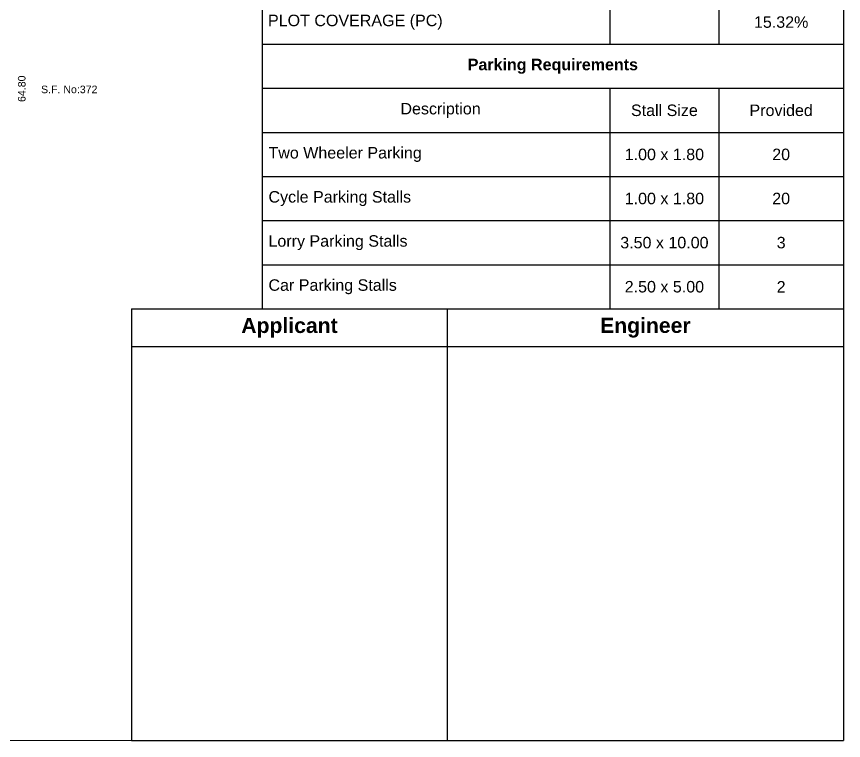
# Model space of a CAD drawing. Header units: metres. Extents: x 1521 to 1862, y -130 to 121.
# Drawn here: x 1605.41 to 1638.18, y -71.32 to -42.65 of the extents above; entities that cross this region are included whole.
import ezdxf

# ---------------------------------------------------------------- set-up
doc = ezdxf.new("R2010")
doc.units = ezdxf.units.M
doc.header["$MEASUREMENT"] = 0
doc.layers.add('A-WALL', color=250, linetype='Continuous', lineweight=30)
doc.layers.add('WALL', color=251, linetype='Continuous')
doc.layers.add('WIN', color=252, linetype='Continuous')
doc.styles.add('2', font='arial.ttf', dxfattribs={"height": 0.23})
doc.styles.add('ari', font='arialbd.ttf')
doc.styles.add('ARIAL', font='swissc.ttf', dxfattribs={"height": 0.8})
doc.styles.get("Standard").update_dxf_attribs({"font": 'arial.ttf'})

# ---------------------------------------------------------------- blocks, each defined once
blk = doc.blocks.new('*T16')
at = {"layer": 'A-WALL', "color": 0, "lineweight": 30}
for p, q in [((0, 0), (12.509, 0)), ((0, 0), (0, -17.094)), ((12.509, 0), (12.509, -17.094)), ((0, -17.094), (12.509, -17.094))]:
    blk.add_line(p, q, dxfattribs=at)
at = {"layer": 'A-WALL', "color": 0}
blk.add_line((0, -1.494), (12.509, -1.494), dxfattribs=at)
at = {"layer": 'A-WALL', "color": 0, "lineweight": 5, "insert": (6.255, -0.747), "char_height": 0.6, "width": 12.19134, "attachment_point": 5}
blk.add_mtext('{\\fArial|b1|i0|c0|p34;Applicant}', dxfattribs=at)
blk = doc.blocks.new('*T17')
at = {"layer": 'A-WALL', "color": 0, "lineweight": 30}
for p, q in [((0, 0), (15.699, 0)), ((0, 0), (0, -17.096)), ((15.699, 0), (15.699, -17.096)), ((0, -17.096), (15.699, -17.096))]:
    blk.add_line(p, q, dxfattribs=at)
at = {"layer": 'A-WALL', "color": 0}
blk.add_line((0, -1.494), (15.699, -1.494), dxfattribs=at)
at = {"layer": 'A-WALL', "color": 0, "lineweight": 5, "insert": (7.849, -0.747), "char_height": 0.6, "width": 15.38059, "attachment_point": 5}
blk.add_mtext('{\\fArial|b1|i0|c0|p34;Engineer}', dxfattribs=at)
blk = doc.blocks.new('*T18')
at = {"layer": 'WALL', "color": 0, "lineweight": 30}
for q in [(23.031, 0), (0, -29.692)]:
    blk.add_line((0, 0), q, dxfattribs=at)
at = {"layer": 'WALL', "color": 0, "linetype": 'ByBlock', "lineweight": -2}
for p, q in [((23.031, 0), (23.031, -29.692)), ((0, -1.812), (23.031, -1.812)), ((0, -3.489), (23.031, -3.489)), ((18.094, -3.489), (18.094, -19.211)), ((0, -5.165), (23.031, -5.165)), ((0, -6.842), (23.031, -6.842)), ((0, -8.519), (23.031, -8.519)), ((0, -10.195), (23.031, -10.195)), ((13.775, -10.195), (13.775, -19.211)), ((0, -12.641), (23.031, -12.641)), ((0, -14.199), (23.031, -14.199)), ((0, -15.786), (23.031, -15.786)), ((0, -17.464), (13.775, -17.464)), ((18.094, -17.464), (23.031, -17.464)), ((0, -19.211), (23.031, -19.211)), ((0, -20.958), (23.031, -20.958)), ((13.775, -20.958), (13.775, -29.692)), ((18.094, -20.958), (18.094, -29.692)), ((0, -22.705), (23.031, -22.705)), ((0, -24.452), (23.031, -24.452)), ((0, -26.198), (23.031, -26.198)), ((0, -27.945), (23.031, -27.945)), ((0, -29.692), (23.031, -29.692))]:
    blk.add_line(p, q, dxfattribs=at)
at = {"layer": 'WALL', "color": 0, "char_height": 0.455}
for s, insert, width, attachment_point, style in [('{\\fArial|b1|i0|c0|p34;All Dimensions Are in Meter}', (11.515, -0.906), 22.95287, 5, 'ARIAL'), ('{\\fArial|b1|i0|c0|p34;Area Details}', (11.515, -2.651), 22.95287, 5, 'ARIAL'), ('{\\fArial|b0|i0|c0|p34;Particulars }', (9.047, -4.327), 18.01581, 5, 'ARIAL'), ('{\\fArial|b0|i0|c0|p34;Area in Sq.m}', (20.562, -4.327), 4.85922, 5, 'ARIAL'), ('\\A1;{\\fArial|b0|i0|c0|p34;Total Area of the Site }', (0.039, -6.004), 18.01581, 4, 'ARIAL'), ('{\\fArial|b0|i0|c0|p34;6071.00}', (20.562, -6.004), 4.85922, 5, 'ARIAL'), ('\\A1;{\\fArial|b0|i0|c0|p34;Document Area }', (0.039, -7.68), 18.01581, 4, 'ARIAL'), ('{\\fArial|b0|i0|c0|p34;6071.00}', (20.562, -7.68), 4.85922, 5, 'ARIAL'), ('\\A1;{\\fArial|b0|i0|c0|p34;Super Imposed Plot Area}', (0.039, -9.357), 18.01581, 4, 'ARIAL'), ('{\\fArial|b0|i0|c0|p34;6070.57}', (20.562, -9.357), 4.85922, 5, 'ARIAL'), ('{\\fArial|b0|i0|c0|p34;Built up Area in m²}', (15.935, -11.418), 4.01173, 5, 'ari'), ('{\\fArial|b0|i0|c0|p34;Particulars }', (6.888, -11.418), 13.57109, 5, 'ari'), ('FSI Area in m²', (20.562, -11.418), 4.63056, 5, 'ari'), ('{\\fArial|b0|i0|c0|p34;Area of the Pro. Construction - \\C256;Production Shed }', (0.109, -13.42), 13.55737, 4, 'ari'), ('{\\C256;930.25', (15.935, -13.42), 3.99115, 5, 'ari'), ('{\\C256;930.25', (20.562, -13.42), 4.60998, 5, 'ari'), ('{\\fArial|b0|i0|c0|p34;\\C1;Total Construction Area}', (0.109, -14.992), 13.55737, 4, 'ari'), ('{\\fArial|b0|i0|c0|p34;\\C1;930.25}', (15.935, -14.992), 3.99115, 5, 'ari'), ('{\\fArial|b0|i0|c0|p34;\\C1;930.25}', (20.562, -14.992), 4.60998, 5, 'ari'), ('\\A1;{\\fArial|b0|i0|c0|p34;FLOOR SPACE INDEX (FSI) }', (0.227, -16.625), 13.32135, 4, 'ARIAL'), ('{\\fArial|b0|i0|c0|p34;0.153}', (20.562, -16.625), 4.25595, 5, 'ARIAL'), ('-', (15.935, -17.498), 3.63713, 5, 'ARIAL'), ('\\A1;{\\fArial|b0|i0|c0|p34;PLOT COVERAGE (PC) }', (0.227, -18.337), 13.32135, 4, 'ARIAL'), ('{\\fArial|b0|i0|c0|p34;15.32%}', (20.562, -18.337), 4.25595, 5, 'ARIAL'), ('{\\fArial|b1|i0|c0|p34;Parking Requirements}', (11.515, -20.084), 22.53774, 5, 'ARIAL'), ('{\\fArial|b0|i0|c0|p34;  Description}', (6.888, -21.831), 13.38104, 5, 'ARIAL'), ('{\\fArial|b0|i0|c0|p34;Stall Size}', (15.935, -21.831), 3.77335, 5, 'ARIAL'), ('{\\fArial|b0|i0|c0|p34;Provided}', (20.562, -21.831), 4.39218, 5, 'ARIAL'), ('{\\fArial|b0|i0|c0|p34;Two Wheeler Parking }', (0.246, -23.578), 13.28245, 4, 'ARIAL'), ('{\\fArial|b0|i0|c0|p34;1.00 x 1.80}', (15.935, -23.578), 3.93681, 5, 'ARIAL'), ('{\\fArial|b0|i0|c0|p34;20}', (20.562, -23.578), 4.25595, 5, 'ARIAL'), ('{\\fArial|b0|i0|c0|p34;Cycle Parking Stalls}', (0.246, -25.325), 13.28245, 4, 'ARIAL'), ('{\\fArial|b0|i0|c0|p34;1.00 x 1.80}', (15.935, -25.325), 3.93681, 5, 'ARIAL'), ('{\\fArial|b0|i0|c0|p34;20}', (20.562, -25.325), 4.25595, 5, 'ARIAL'), ('{\\fArial|b0|i0|c0|p34;Lorry Parking Stalls }', (0.246, -27.072), 13.28245, 4, 'ARIAL'), ('{\\fArial|b0|i0|c0|p34;3.50 x 10.00}', (15.935, -27.072), 3.93681, 5, 'ARIAL'), ('{\\fArial|b0|i0|c0|p34;3}', (20.562, -27.072), 4.25595, 5, 'ARIAL'), ('{\\fArial|b0|i0|c0|p34;Car Parking Stalls }', (0.246, -28.819), 13.28245, 4, 'ARIAL'), ('{\\fArial|b0|i0|c0|p34;2.50 x 5.00}', (15.935, -28.819), 3.93681, 5, 'ARIAL'), ('{\\fArial|b0|i0|c0|p34;2}', (20.562, -28.819), 4.25595, 5, 'ARIAL')]:
    blk.add_mtext(s, dxfattribs=dict(at, insert=insert, width=width, attachment_point=attachment_point, style=style))

msp = doc.modelspace()

# ---------------------------------------------------------------- linework, layer by layer
at = {"layer": 'A-WALL', "lineweight": 5, "ltscale": 5}
msp.add_lwpolyline([(1638.18075, 11.4595), (1520.51329, 11.4595), (1520.51329, -71.32477), (1638.18075, -71.32477)], close=True, dxfattribs=at)

# ---------------------------------------------------------------- block references
for name, p in [('*T18', (1615.15004, -24.53647)), ('*T16', (1609.97297, -54.22882)), ('*T17', (1622.48223, -54.22882))]:
    msp.add_blockref(name, p)

# ---------------------------------------------------------------- texts
at = {"layer": 'A-WALL', "lineweight": 5, "ltscale": 5, "insert": (1605.68704, -45.38688), "char_height": 0.3, "width": 3.5880368, "attachment_point": 1, "style": '2'}
msp.add_mtext('\\A1;{\\W5.980263; }S.F. No:372', dxfattribs=at)
at = {"layer": 'WIN', "insert": (1605.62053, -45.51065), "char_height": 0.3, "attachment_point": 5, "rotation": 90.083916, "style": '2'}
msp.add_mtext('\\A2;64.80', dxfattribs=at)

doc.saveas('drawing.dxf')
